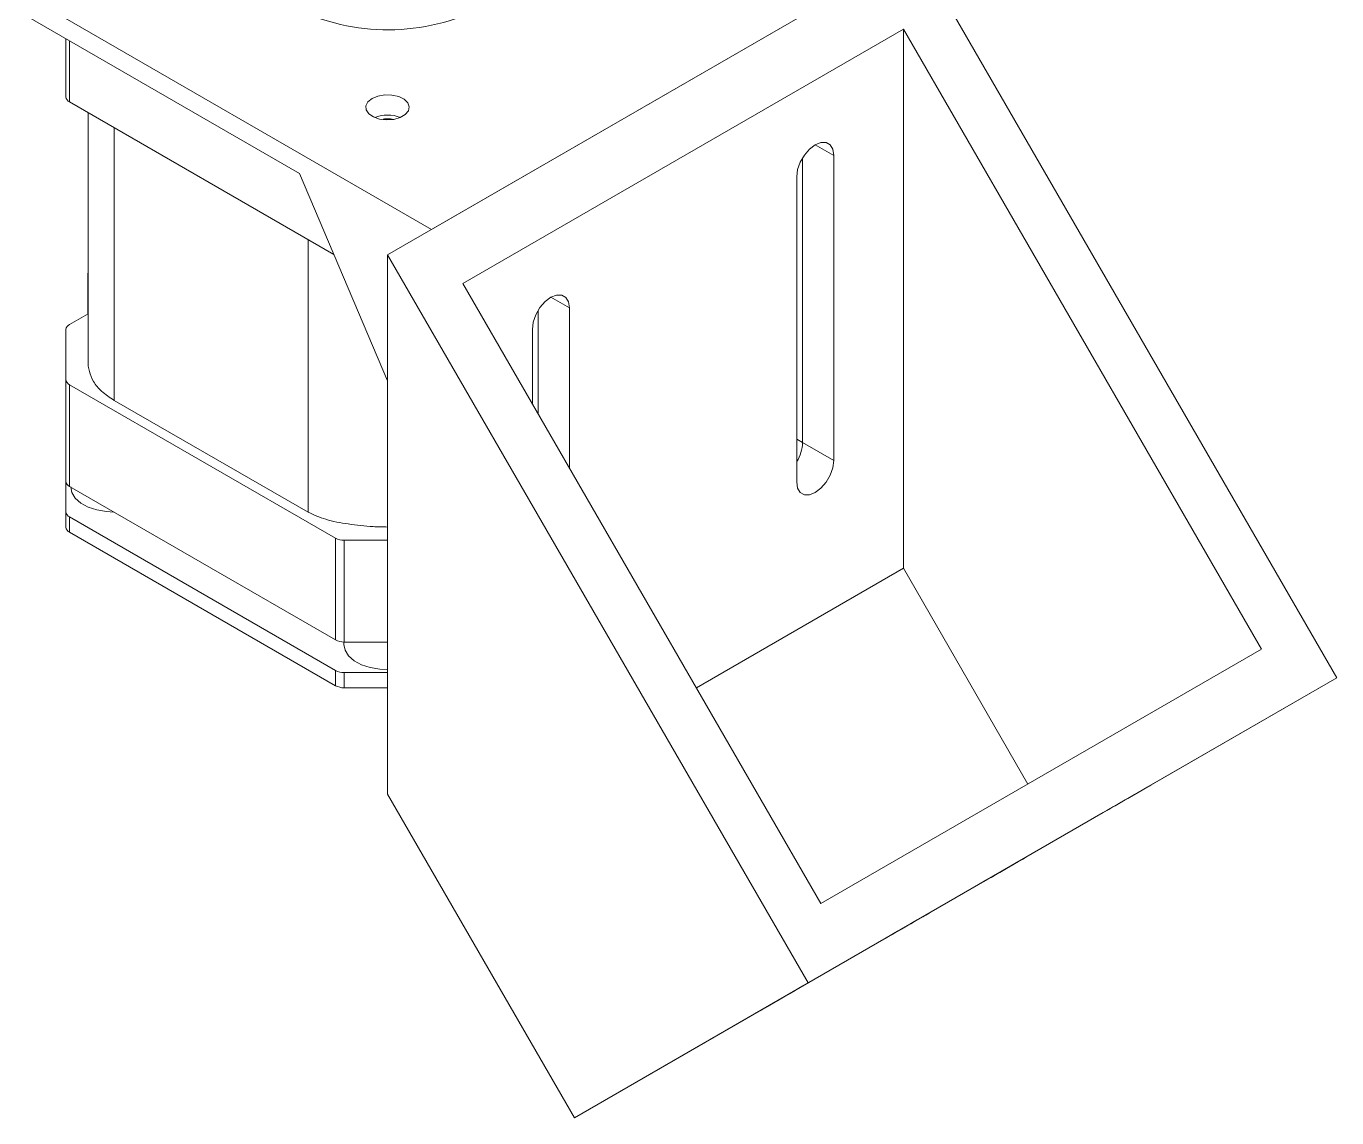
# Model space of a CAD drawing. Header units: millimetres. Extents: x 0 to 1189, y 0 to 841.
# Drawn here: x 740.7 to 951, y 554.8 to 730 of the extents above; entities that cross this region are included whole.
import ezdxf

# ---------------------------------------------------------------- set-up
doc = ezdxf.new("R2010")
doc.units = ezdxf.units.MM

msp = doc.modelspace()

# ---------------------------------------------------------------- linework, layer by layer
at = {"color": 7, "linetype": 'Continuous', "lineweight": 15}
for p, q in [((883.55, 742.27), (798.7, 693.29)), ((883.55, 742.27), (951.02, 625.4)), ((876.48, 738.19), (805.77, 697.37)), ((805.77, 697.37), (740.71, 734.92)), ((784.55, 706.35), (740.71, 731.66)), ((747.08, 718.66), (747.08, 727.98)), ((881.48, 729.53), (810.77, 688.71)), ((881.48, 729.53), (938.95, 629.98)), ((881.48, 729.53), (881.48, 642.97)), ((747.66, 717.84), (790.07, 693.36)), ((750.65, 716.12), (750.65, 676.31)), ((865.3, 663.15), (865.3, 708.87)), ((870.3, 660.26), (870.3, 709.25)), ((798.7, 673.06), (784.55, 706.35)), ((864.36, 656.83), (864.36, 705.83)), ((798.7, 693.29), (866.17, 576.41)), ((798.7, 606.73), (798.7, 693.29)), ((750.65, 690.36), (750.61, 690.34)), ((750.61, 690.34), (750.61, 683.8)), ((750.61, 690.34), (750.65, 690.31)), ((810.77, 688.71), (868.24, 589.15)), ((750.65, 683.83), (747.66, 682.1)), ((822.88, 667.73), (822.88, 684.38)), ((827.88, 659.07), (827.88, 684.76)), ((747.08, 681.29), (747.08, 673.26)), ((821.94, 669.36), (821.94, 681.33)), ((747.08, 656.93), (747.08, 673.26)), ((747.66, 672.44), (790.33, 647.81)), ((747.66, 672.44), (747.66, 656.11)), ((754.85, 669.93), (785.97, 651.96)), ((870.3, 660.26), (865.3, 663.15)), ((747.08, 652.03), (747.08, 656.93)), ((747.66, 656.11), (790.33, 631.48)), ((747.08, 649.58), (747.08, 652.03)), ((790.33, 626.58), (747.66, 651.21)), ((747.66, 648.77), (747.66, 651.21)), ((790.33, 624.13), (747.66, 648.77)), ((790.33, 631.48), (790.33, 647.81)), ((791.75, 647.47), (798.7, 647.47)), ((791.75, 647.47), (791.75, 631.14)), ((881.48, 642.97), (848.25, 623.79)), ((901.47, 608.34), (881.48, 642.97)), ((791.7, 631.14), (791.7, 630.73)), ((791.75, 631.14), (798.7, 631.14)), ((938.95, 629.98), (868.24, 589.15)), ((790.33, 624.13), (790.33, 626.58)), ((798.7, 626.24), (791.75, 626.24)), ((791.75, 623.79), (791.75, 626.24)), ((951.02, 625.4), (866.17, 576.41)), ((951.02, 625.4), (913.55, 603.75)), ((798.7, 623.79), (791.75, 623.79)), ((828.7, 554.77), (798.7, 606.73)), ((913.55, 603.75), (828.7, 554.77)), ((866.17, 576.41), (828.7, 554.77))]:
    msp.add_line(p, q, dxfattribs=at)
at = {"color": 8, "linetype": 'Continuous', "lineweight": 15}
for p, q in [((747.66, 727.64), (747.66, 717.84)), ((754.85, 713.69), (754.85, 669.93)), ((870.3, 709.25), (867.33, 710.97)), ((785.97, 695.73), (785.97, 651.96)), ((827.88, 684.76), (824.91, 686.48)), ((865.3, 663.15), (864.36, 663.69))]:
    msp.add_line(p, q, dxfattribs=at)
at = {"color": 7, "linetype": 'Continuous', "lineweight": 15, "flags": 128}
for points in [[(796.22, 718.39), (797.16, 718.78), (798.26, 718.97), (799.41, 718.94), (800.49, 718.7), (801.37, 718.27), (801.96, 717.7), (802.19, 717.04), (802.05, 716.38), (801.54, 715.79), (800.73, 715.32), (799.69, 715.02), (798.55, 714.94), (797.42, 715.08), (796.43, 715.42), (795.69, 715.93), (795.27, 716.55), (795.22, 717.21), (795.55, 717.85), (796.22, 718.39)], [(864.36, 705.83), (864.51, 706.97), (864.93, 708.17), (865.59, 709.31), (866.42, 710.27), (867.33, 710.97), (868.25, 711.33), (869.08, 711.32), (869.74, 710.94), (870.16, 710.23), (870.3, 709.25)], [(827.88, 684.76), (827.73, 685.74), (827.31, 686.45), (826.65, 686.83), (825.83, 686.84), (824.91, 686.48), (823.99, 685.78), (823.16, 684.81), (822.51, 683.68), (822.08, 682.48), (821.94, 681.33)], [(870.3, 660.26), (870.16, 659.12), (869.74, 657.92), (869.08, 656.78), (868.25, 655.82), (867.33, 655.12), (866.42, 654.76), (865.59, 654.77), (864.93, 655.15), (864.51, 655.86), (864.36, 656.83)], [(747.85, 656.04), (748.04, 655.12), (748.59, 654.24), (749.48, 653.45), (750.66, 652.81), (752.07, 652.34), (753.62, 652.07), (754.78, 652)], [(791.7, 630.73), (791.88, 629.81), (792.43, 628.93), (793.32, 628.14), (794.5, 627.5), (795.91, 627.03), (797.46, 626.76), (798.7, 626.69)], [(915.44, 604.85), (916.41, 605.41), (917.48, 606.03), (918.55, 606.65), (919.53, 607.22), (920.34, 607.68), (920.9, 608), (921.16, 608.15), (921.1, 608.12), (920.72, 607.9), (920.06, 607.52), (919.17, 607.01), (918.14, 606.41), (917.06, 605.79), (916.02, 605.19), (915.11, 604.66), (914.42, 604.26), (914.01, 604.02), (913.91, 603.97), (914.13, 604.1), (914.66, 604.4), (915.44, 604.85)], [(899.64, 595.73), (898.67, 595.17), (897.6, 594.55), (896.52, 593.93), (895.54, 593.36), (894.73, 592.9), (894.17, 592.57), (893.92, 592.42), (893.98, 592.46), (894.36, 592.68), (895.02, 593.06), (895.9, 593.57), (896.93, 594.17), (898.02, 594.79), (899.06, 595.39), (899.97, 595.92), (900.66, 596.31), (901.07, 596.55), (901.17, 596.61), (900.95, 596.48), (900.42, 596.18), (899.64, 595.73)], [(884.28, 586.87), (883.31, 586.31), (882.24, 585.69), (881.17, 585.07), (880.18, 584.5), (879.38, 584.03), (878.82, 583.71), (878.56, 583.56), (878.62, 583.6), (879, 583.82), (879.66, 584.2), (880.55, 584.71), (881.58, 585.3), (882.66, 585.93), (883.7, 586.53), (884.61, 587.05), (885.3, 587.45), (885.71, 587.69), (885.81, 587.75), (885.59, 587.62), (885.06, 587.32), (884.28, 586.87)], [(860.08, 572.89), (861.05, 573.45), (862.12, 574.07), (863.19, 574.69), (864.18, 575.26), (864.99, 575.72), (865.54, 576.05), (865.8, 576.19), (865.74, 576.16), (865.36, 575.94), (864.7, 575.56), (863.82, 575.05), (862.79, 574.45), (861.7, 573.83), (860.66, 573.23), (859.75, 572.7), (859.06, 572.3), (858.65, 572.06), (858.55, 572.01), (858.77, 572.14), (859.3, 572.44), (860.08, 572.89)]]:
    msp.add_lwpolyline(points, dxfattribs=at)
at = {"color": 7, "linetype": 'Continuous', "lineweight": 15}
for centre, radius, start, end in [((798.76, 763.26), 33.85, 241.8353, 295.3641), ((748.08, 718.76), 1.01, 185.6948, 245.6251), ((798.7, 710.22), 5.51, 68.0356, 111.9644), ((798.7, 711), 4.14, 76.2745, 103.7255), ((748.08, 681.19), 1.01, 114.3743, 174.3056), ((748.08, 673.36), 1.01, 185.6948, 245.6251), ((859.1, 663.4), 6.21, 327.9918, 357.713), ((748.08, 657.03), 1.01, 185.6948, 245.6251), ((748.08, 652.13), 1.01, 185.6948, 245.6251), ((748.08, 649.68), 1.01, 185.6948, 245.6251), ((791.69, 650.36), 2.89, 241.9598, 271.1441), ((791.69, 634.03), 2.89, 241.9598, 271.1441), ((791.69, 629.13), 2.89, 241.9598, 271.1441), ((791.69, 626.68), 2.89, 241.9598, 271.1441)]:
    msp.add_arc(centre, radius, start, end, dxfattribs=at)
for points, knots in [([(750.65, 676.31), (750.65, 676.31), (750.59, 675.73), (750.78, 674.59), (751.42, 672.91), (752.74, 671.3), (754.13, 670.4), (754.85, 669.93)], [0, 0, 0, 0, 0.001598, 0.247212, 0.486811, 0.731973, 1, 1, 1, 1]), ([(785.97, 651.96), (786.88, 651.56), (788.8, 650.69), (792.46, 650.04), (795.8, 649.66), (797.93, 649.61), (798.7, 649.6)], [0, 0, 0, 0, 0.251676, 0.532821, 0.83066, 1, 1, 1, 1])]:
    msp.add_open_spline(points, degree=3, knots=knots, dxfattribs=at)

doc.saveas('drawing.dxf')
